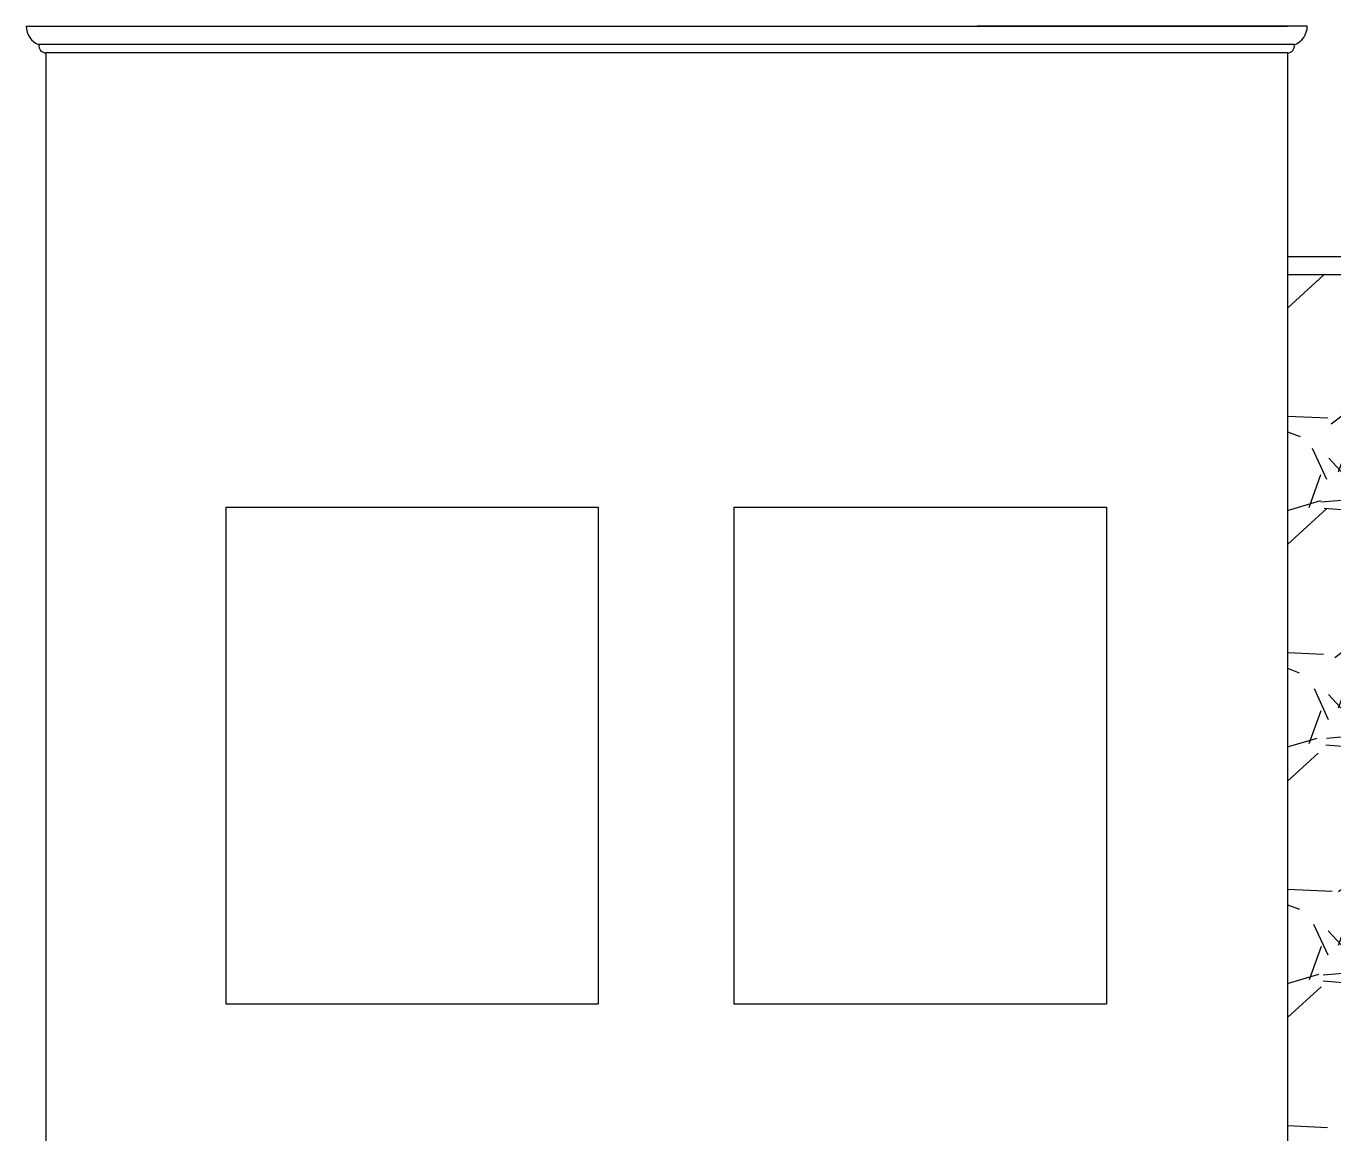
# Model space of a CAD drawing. Header units: millimetres. Extents: x 156.6 to 189.1, y 206.7 to 239.3.
# Drawn here: x 157.54 to 161.753, y 211.227 to 214.796 of the extents above; entities that cross this region are included whole.
import ezdxf

# ---------------------------------------------------------------- set-up
doc = ezdxf.new("R2010")
doc.units = ezdxf.units.MM
doc.header["$LTSCALE"] = 0.02
doc.layers.add('VENTANAS', color=153, linetype='Continuous')

msp = doc.modelspace()

# ---------------------------------------------------------------- hatches: boundary and pattern name
h = msp.add_hatch()
h.set_pattern_fill('GRAVEL,_I', color=256, scale=0.03, style=2)
h.set_pattern_definition([(228.0128, (0.54864, 0.7619999999999999), (-6.096005179768802, -6.858008426853773), [0.1025163, -10.14915]), (184.9697, (0.4800599999999999, 0.6858), (9.144014791853737, 0.7619946226162374), [0.1759215, -17.4162]), (132.5104, (0.3048, 0.6705599999999998), (7.619994455499508, -8.382008187738123), [0.1240446, -12.28041]), (267.2737, (0.00762, 0.4800599999999999), (0.7619966912484517, 15.23999509600993), [0.1602015, -15.85992]), (292.8337, (0, 0.32004), (-3.810010816650571, 9.144005199015334), [0.1570902, -15.55194]), (357.2737, (0.06096, 0.17526), (-15.23999509600993, 0.7619966912484525), [0.1602015, -15.85992]), (37.6942, (0.22098, 0.16764), (-9.906006258371981, -7.619993207095467), [0.2118582, -20.97393]), (72.2553, (0.38862, 0.29718), (5.334010669640159, 16.76400486181092), [0.200016, -19.80159]), (121.4296, (0.4495799999999999, 0.48768), (-6.096001570579345, 9.905988347991807), [0.1607439, -15.91365]), (175.2364, (0.36576, 0.6248400000000001), (8.381993415916336, -0.7619928488163467), [0.1835139, -8.99217]), (222.3974, (0.18288, 0.64008), (-9.144000275171912, -8.38198909519109), [0.2373234, -23.49504]), (138.8141, (0.7619999999999999, 0.47244), (-5.333996602267421, 4.571992967137201), [0.0810015, -8.019179999999999]), (171.4692, (0.70104, 0.52578), (9.90598487867742, -1.524003840013709), [0.1541046, -15.25638]), (225, (0.54864, 0.54864), (-1.06581410364015e-16, -0.7619994806100592), [0.1077627, -0.9698669999999999]), (203.1986, (0.4953, 0.64008), (3.81001284767725, 1.524006682291879), [0.05803229999999999, -5.745179999999999]), (291.8014, (0.44196, 0.61722), (-0.7620005345683527, 2.286001472619559), [0.08206979999999998, -4.02144]), (30.9638, (0.47244, 0.5410200000000001), (2.285997586442468, 1.524001187598166), [0.133296, -4.309889999999999]), (161.5651, (0.5867399999999999, 0.6096), (1.524000695454294, -0.761998866739523), [0.0963861, -2.31327]), (16.38950000000001, (0, 0.61722), (7.620004204190805, 2.285995244990341), [0.1350264, -13.36764]), (70.3462, (0.12954, 0.65532), (-3.047991506602952, -8.3819881465635), [0.1132797, -11.21466]), (293.1986, (0.5867399999999999, 0.7619999999999999), (-1.524006682291879, 3.81001284767725), [0.116064, -5.68716]), (343.6105, (0.6324599999999999, 0.65532), (-7.620004204190805, 2.285995244990343), [0.1350264, -13.36764]), (339.444, (0, 0.14478), (-3.810004729276773, 1.523998150815041), [0.1302105, -6.380310000000001]), (294.7751, (0.12192, 0.09906), (-3.809991121088052, 8.381996107847002), [0.1091016, -10.80108]), (66.80140000000002, (0.59436, 0), (1.52400668229188, 3.810012847677249), [0.116064, -5.68716]), (17.354, (0.64008, 0.10668), (-9.906000534557988, -3.04799540268169), [0.1277349, -12.64572]), (69.444, (0.22098, 0), (-1.523998150815043, -3.810004729276772), [0.0651054, -6.44544]), (101.3099, (0.54864, 0), (-0.7619962388662045, 3.047990238270786), [0.0388545, -3.8466]), (165.9638, (0.5410200000000001, 0.0381), (2.286001606409152, -0.7619986812370925), [0.1570902, -2.984715]), (186.0090000000001, (0.38862, 0.0762), (7.619988763328384, 0.7619982205643575), [0.1455801, -14.41242]), (303.6901, (0.47244, 0.47244), (-0.7620002613921697, 1.523998529769552), [0.1098972, -2.637534]), (353.1572, (0.5334, 0.3809999999999999), (12.95400535699303, -1.524006825496452), [0.1918671, -18.9948]), (60.94540000000001, (0.7239, 0.35814), (-3.047992909748727, -5.333987283250237), [0.07845239999999999, -7.76682]), (90, (0.7619999999999999, 0.42672), (-0.7619999999999999, 0.7619999999999999), [0.04572, -0.7162799999999999]), (120.2564, (0.37338, 0.09906), (3.047993540050833, -5.333997309743268), [0.1058601, -10.48017]), (48.01280000000001, (0.32004, 0.1905), (6.096005179768801, 6.858008426853774), [0.2050329, -10.04664]), (0, (0.4572, 0.3429), (0.7619999999999999, 0.7619999999999999), [0.19812, -0.5638799999999999]), (325.3048, (0.65532, 0.3429), (-7.619986797286106, 5.334000507145429), [0.120483, -11.92779]), (254.0546, (0.75438, 0.27432), (-0.7620019439104423, -3.048007260961088), [0.1109487, -5.43651]), (207.646, (0.7239, 0.16764), (-14.47799491470682, -7.620004792417017), [0.1806435, -17.88375]), (175.4261, (0.5638799999999999, 0.08381999999999998), (-9.906002281424254, 0.7619963133658386), [0.1911087, -18.91974]), (175.4261, (0.5638799999999999, 0.08381999999999998), (-9.906002281424254, 0.7619963133658386), [0.1911087, -18.91974])])
h.paths.add_polyline_path([(163.6035436546928, 213.9958254925263), (161.6035436546928, 213.9958254925263), (161.6035436546929, 211.1458254925262), (163.6035436546928, 211.1458254925262)])

# ---------------------------------------------------------------- linework, layer by layer
for p, q in [((157.539754799652, 214.7958254925262), (161.6035436546928, 214.7958254925262)), ((161.6673325097337, 214.7958254925262), (160.6035436546928, 214.7958254925262)), ((161.6256593197306, 214.7368155357942), (157.5793188113721, 214.7368155357944)), ((161.6035436546929, 214.7095858889761), (157.6035436546928, 214.7095858889762)), ((157.6035436546928, 214.7095858889762), (157.6035436546928, 207.7458254925263)), ((161.6035436546928, 214.7095858889761), (161.6035436546928, 208.4258254925263)), ((161.6035436546928, 214.0532241104561), (163.6035436546928, 214.0532241104561)), ((161.6035436546928, 213.9958254925263), (163.6035436546928, 213.9958254925263))]:
    msp.add_line(p, q)
for centre, radius, start, end in [((157.6035436546928, 214.7958254925263), 0.06378885504082632, 180, 249.7289577362805), ((161.6035436546928, 214.7958254925262), 0.06378885504082632, 290.2710422637195, 0), ((157.6035436546928, 214.7320366374855), 0.02245074850929996, 169.864478868118, 270), ((161.6035436546929, 214.7320366374854), 0.02245074850929996, 270, 10.13552113188203)]:
    msp.add_arc(centre, radius, start, end)
at = {"layer": 'VENTANAS'}
for p, q in [((158.1826607318615, 213.2458254925263), (158.1826607318615, 211.6458254925262)), ((158.1826607318615, 213.2458254925263), (159.3826607318614, 213.2458254925263)), ((159.3826607318614, 213.2458254925263), (159.3826607318614, 211.6458254925263)), ((159.8201436546929, 213.2458254925263), (159.8201436546929, 211.6458254925262)), ((159.8201436546929, 213.2458254925263), (161.0201436546928, 213.2458254925263)), ((161.0201436546928, 213.2458254925263), (161.0201436546928, 211.6458254925263)), ((158.1826607318615, 211.6458254925262), (159.3826607318614, 211.6458254925263)), ((159.8201436546929, 211.6458254925262), (161.0201436546928, 211.6458254925263))]:
    msp.add_line(p, q, dxfattribs=at)

doc.saveas('drawing.dxf')
